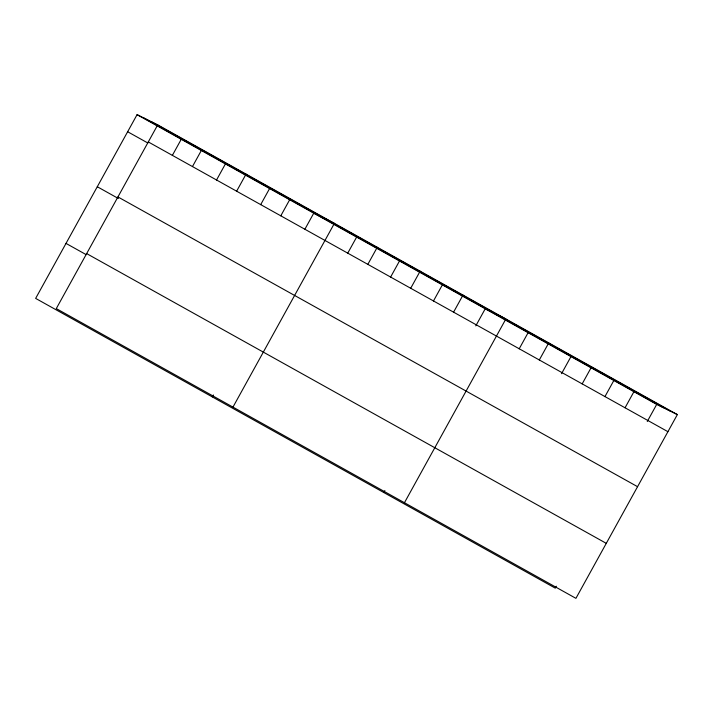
<?xml version="1.0" encoding="UTF-8"?>
<svg xmlns="http://www.w3.org/2000/svg" width="713" height="713" viewBox="0 0 713 713"><rect width="100%" height="100%" fill="white"/><g stroke="black" fill="none" stroke-linecap="round" stroke-linejoin="round"><path stroke-width="1.07" d="M157.725 124.855L56.291 308.595L575.926 598.341L677.35 414.601L157.725 124.855L137.074 114.659L35.65 298.399L555.275 588.145L556.345 586.22M172.341 155.425L181.245 139.285M192.465 166.566L201.895 149.48M216.511 180.05L225.415 163.919M236.627 191.2L246.056 174.115M260.673 204.676L269.585 188.544M280.797 215.825L290.227 198.74M212.322 396.909L213.392 394.984M304.843 229.31L313.756 213.169L334.397 223.374L232.964 407.105M347.712 253.213L356.625 237.081M367.837 264.354L377.266 247.277M390.581 277.116L399.494 260.985M410.706 288.266L420.135 271.181M433.451 301.02L442.363 284.888M453.575 312.169L463.004 295.084M383.799 492.531L384.868 490.597M475.794 325.877L485.232 308.791L505.874 318.987L404.449 502.727M519.189 348.826L528.101 332.695M539.313 359.976L548.743 342.891M561.532 373.683L570.97 356.598M582.182 383.879L591.612 366.794M604.927 396.642L613.84 380.501M625.051 407.783L634.481 390.697M647.27 421.49L656.709 404.405L677.35 414.601M150.906 121.486L670.541 411.241M143.892 118.019L663.518 407.774M137.074 114.659L656.709 404.405M148.295 141.94L667.921 431.686M127.645 131.745L147.814 142.983M117.93 196.931L637.556 486.685M97.289 186.735L118.411 198.517M86.656 253.596L606.282 543.351M66.006 243.4L86.175 254.639"/></g></svg>
